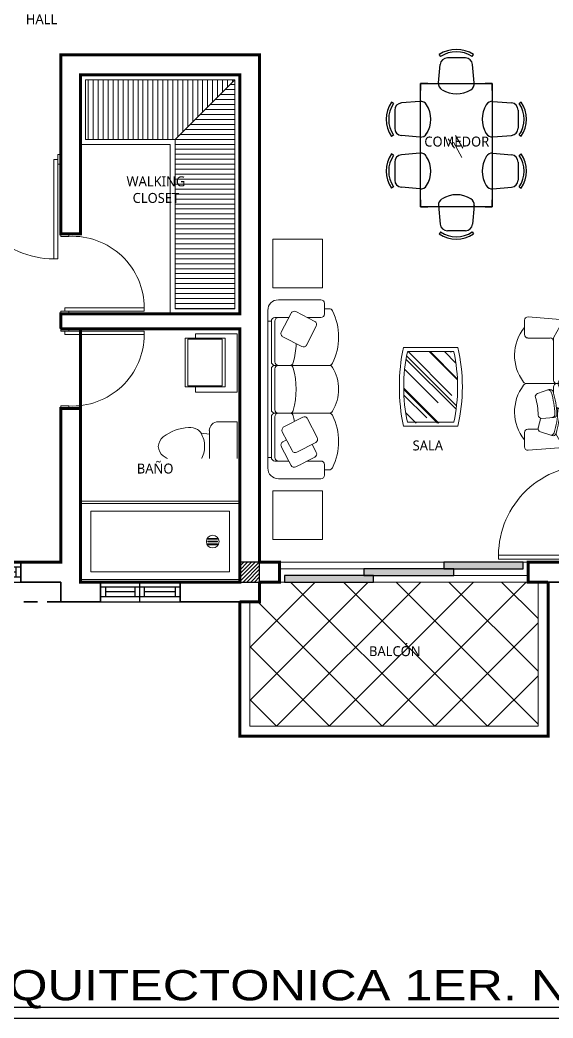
# Model space of a CAD drawing. Header units: feet. Extents: x -417 to 46, y -646 to -218.
# Drawn here: x -104.24 to -98.88, y -443.54 to -433.5 of the extents above; entities that cross this region are included whole.
import ezdxf

# ---------------------------------------------------------------- set-up
doc = ezdxf.new("R2010")
doc.units = ezdxf.units.FT
doc.header["$MEASUREMENT"] = 0
doc.linetypes.add('HIDDEN', pattern=[0.375, 0.25, -0.125])
for name, color, linetype in [('00-PISOS', 30, 'Continuous'), ('AGUASNEGRAS', 4, 'Continuous'), ('columna', 9, 'Continuous'), ('MB3', 8, 'Continuous'), ('PERT-VENT', 2, 'Continuous'), ('RELLENO', 8, 'Continuous'), ('textos', 7, 'Continuous'), ('TEXXT', 8, 'Continuous')]:
    doc.layers.add(name, color=color, linetype=linetype)
for name, color, linetype, lineweight in [('A-WALL', 4, 'Continuous', 25), ('closet', 8, 'Continuous', 5), ('FURN', 2, 'Continuous', 30), ('I-FURN', 2, 'Continuous', 0), ('muebles', 2, 'Continuous', 5), ('muros', 4, 'Continuous', 50), ('P-SANR-FIXT', 2, 'Continuous', 9), ('Piso', 8, 'Continuous', 9), ('puertas', 8, 'Continuous', 9), ('TXT', 2, 'Continuous', 9)]:
    doc.layers.add(name, color=color, linetype=linetype, lineweight=lineweight)
doc.styles.add('ads', font='trebuc.ttf', dxfattribs={"height": 0.14})
doc.styles.add('DAMIAN', font='arial.ttf', dxfattribs={"height": 0.12})

# ---------------------------------------------------------------- blocks, each defined once
blk = doc.blocks.new('bath_sink_6127 - bath_sink_6127-V2-Nivel 1')
at = {"layer": 'I-FURN'}
for p, q in [((0.293, 0.297), (-0.127, 0.297)), ((-0.127, 0.297), (-0.127, -0.29)), ((0.395, 0.244), (-0.005, 0.244)), ((-0.005, 0.244), (-0.005, -0.245)), ((0.025, -0.234), (0.025, 0.233)), ((0.025, 0.233), (0.369, 0.233)), ((0.293, 0.244), (0.293, 0.297)), ((0.369, 0.233), (0.369, -0.234)), ((0.395, -0.245), (0.395, 0.244)), ((0.293, -0.29), (-0.127, -0.29)), ((-0.005, -0.245), (0.395, -0.245)), ((0.369, -0.234), (0.025, -0.234)), ((0.293, -0.29), (0.293, -0.245))]:
    blk.add_line(p, q, dxfattribs=at)
blk = doc.blocks.new('Toilet_-_Tank_-_3D_4840 - 17_ High_ Seat Not Visible-536545-Nivel 1')
at = {"layer": 'P-SANR-FIXT'}
for p, q in [((0.248, 0.489), (-0.248, 0.489)), ((-0.248, 0.489), (-0.248, 0.298)), ((0.248, 0.298), (0.248, 0.489)), ((-0.159, 0.21), (-0.123, 0.21)), ((-0.123, 0.21), (-0.132, 0.127)), ((-0.123, 0.21), (0.123, 0.21)), ((0.132, 0.127), (0.123, 0.21)), ((0.123, 0.21), (0.159, 0.21))]:
    blk.add_line(p, q, dxfattribs=at)
for centre, radius, start, end in [((-0.159, 0.298), 0.0889, 180, 270), ((0.159, 0.298), 0.0889, 270, 360), ((-0.083, 0.041), 0.0995, 119.8981, 151.0596), ((0, -0.104), 0.266, 90.1019, 119.8981), ((0, -0.104), 0.266, 60.1019, 89.8981), ((0.083, 0.041), 0.0995, 28.9404, 60.1019), ((-0.023, 0.008), 0.167, 151.0596, 182.709), ((0.023, 0.008), 0.167, 357.291, 28.9404), ((0.25, 0.021), 0.441, 182.709, 218.5058), ((-0.25, 0.021), 0.441, 321.4942, 357.291), ((0.011, -0.169), 0.136, 218.5058, 265.219), ((-0.011, -0.169), 0.136, 274.781, 321.4942)]:
    blk.add_arc(centre, radius, start, end, dxfattribs=at)
blk = doc.blocks.new('A$C4D292AF4')
at = {"layer": 'puertas'}
for points in [[(0.03, 0.05), (0.07, 0.05), (0.07, 1.05), (0.03, 1.05)], [(0, 0), (0.03, 0), (0.03, 0.1), (0, 0.1)], [(0.97, 0), (1, 0), (1, 0.1), (0.97, 0.1)]]:
    blk.add_lwpolyline(points, close=True, dxfattribs=at)
blk.add_arc((0.068, 0.147), 0.903, 357.0481, 89.8556, dxfattribs=at)
blk = doc.blocks.new('A$C45091238')
for points in [[(0.846, 0.067), (1.753, 0.067), (1.753, 0.133), (0.846, 0.133)], [(1.653, 0.133), (2.45, 0.133), (2.45, 0.2), (1.653, 0.2)], [(0.05, 0), (0.946, 0), (0.946, 0.067), (0.05, 0.067)]]:
    blk.add_hatch(color=256).paths.add_polyline_path(points)
at = {"layer": 'PERT-VENT', "extrusion": (-6.28888e-16, -1.94037e-15, -1)}
for points in [[(-0.846, 0.067), (-1.753, 0.067), (-1.753, 0.133), (-0.846, 0.133)], [(-1.653, 0.133), (-2.45, 0.133), (-2.45, 0.2), (-1.653, 0.2)], [(-0.05, 0), (-0.946, 0), (-0.946, 0.067), (-0.05, 0.067)]]:
    blk.add_lwpolyline(points, close=True, dxfattribs=at)
at = {"layer": 'Piso'}
for p, q in [((0, 0.2), (2.5, 0.2)), ((0, 0), (2.5, 0))]:
    blk.add_line(p, q, dxfattribs=at)
at = {"layer": 'Piso', "extrusion": (-6.28888e-16, -1.94037e-15, -1)}
for p, q in [((0.896, 0.133), (0, 0.133)), ((1.753, 0.067), (2.5, 0.067))]:
    blk.add_line(p, q, dxfattribs=at)
blk = doc.blocks.new('A$C5D053580')
at = {"color": 8}
for p, q in [((0.761, 1.017), (0.69, 1.123)), ((0.855, 1.016), (0.772, 1.159)), ((0.845, 0.914), (0.753, 1.083))]:
    blk.add_line(p, q, dxfattribs=at)
at = {"layer": 'FURN'}
for p, q in [((0.608, 2.04, -0.375), (0.592, 2.062, -0.375)), ((0.884, 2.026, -0.375), (0.683, 2.026, -0.375)), ((0.96, 2.04, -0.375), (0.975, 2.062, -0.375)), ((0.585, 1.746, -0.375), (0.602, 1.952, -0.375)), ((0.983, 1.746, -0.375), (0.965, 1.952, -0.375)), ((0.082, 1.516, -0.375), (0.059, 1.532, -0.375)), ((0.375, 1.54, -0.375), (0.169, 1.522, -0.375)), ((1.192, 1.54, -0.375), (1.398, 1.523, -0.375)), ((1.486, 1.517, -0.375), (1.508, 1.533, -0.375)), ((0.095, 1.441, -0.375), (0.095, 1.24, -0.375)), ((1.472, 1.442, -0.375), (1.472, 1.241, -0.375)), ((0.082, 1.164, -0.375), (0.059, 1.149, -0.375)), ((0.375, 1.141, -0.375), (0.169, 1.159, -0.375)), ((1.192, 1.142, -0.375), (1.398, 1.16, -0.375)), ((1.486, 1.165, -0.375), (1.508, 1.15, -0.375)), ((0.082, 0.937, -0.375), (0.059, 0.953, -0.375)), ((0.375, 0.96, -0.375), (0.169, 0.943, -0.375)), ((1.192, 0.96, -0.375), (1.398, 0.943, -0.375)), ((1.486, 0.937, -0.375), (1.508, 0.953, -0.375)), ((0.095, 0.862, -0.375), (0.095, 0.661, -0.375)), ((1.472, 0.862, -0.375), (1.472, 0.661, -0.375)), ((0.082, 0.585, -0.375), (0.059, 0.57, -0.375)), ((0.375, 0.562, -0.375), (0.169, 0.58, -0.375)), ((1.192, 0.562, -0.375), (1.398, 0.58, -0.375)), ((1.486, 0.585, -0.375), (1.508, 0.57, -0.375)), ((0.585, 0.375, -0.375), (0.602, 0.169, -0.375)), ((0.983, 0.375, -0.375), (0.965, 0.169, -0.375)), ((0.608, 0.082, -0.375), (0.592, 0.059, -0.375)), ((0.884, 0.095, -0.375), (0.683, 0.095, -0.375)), ((0.96, 0.082, -0.375), (0.975, 0.059, -0.375))]:
    blk.add_line(p, q, dxfattribs=at)
at = {"layer": 'FURN', "linetype": 'Continuous'}
for p, q in [((0.384, 1.741, 0.375), (1.184, 1.741, 0.375)), ((0.384, 0.361, 0.375), (0.384, 1.741, 0.375)), ((1.184, 1.741, 0.375), (1.184, 0.361, 0.375)), ((1.184, 0.361, 0.375), (0.384, 0.361, 0.375))]:
    blk.add_line(p, q, dxfattribs=at)
at = {"layer": 'FURN'}
for centre, radius, start, end in [((0.784, 1.782, -0.375), 0.339, 55.6197, 124.3803), ((0.683, 1.945, -0.375), 0.0813, 90, 175.0303), ((0.784, 1.782, -0.375), 0.312, 55.6197, 124.3803), ((0.884, 1.945, -0.375), 0.0813, 4.9697, 90), ((0.665, 1.739, -0.375), 0.0813, 175.0303, 238.407), ((0.902, 1.739, -0.375), 0.0813, 301.593, 4.9697), ((0.784, 1.931, -0.375), 0.307, 238.407, 301.593), ((0.339, 1.34, -0.375), 0.339, 145.6197, 214.3803), ((0.339, 1.34, -0.375), 0.312, 145.6197, 214.3803), ((0.176, 1.441, -0.375), 0.0813, 94.9697, 180), ((0.382, 1.459, -0.375), 0.0813, 31.593, 94.9697), ((0.19, 1.34, -0.375), 0.307, 328.407, 31.593), ((1.378, 1.341, -0.375), 0.307, 148.407, 211.593), ((1.185, 1.46, -0.375), 0.0813, 85.0303, 148.407), ((1.391, 1.442, -0.375), 0.0813, 0, 85.0303), ((1.229, 1.341, -0.375), 0.312, 325.6197, 34.3803), ((1.229, 1.341, -0.375), 0.339, 325.6197, 34.3803), ((0.176, 1.24, -0.375), 0.0813, 180, 265.0303), ((1.391, 1.241, -0.375), 0.0813, 274.9697, 0), ((0.382, 1.222, -0.375), 0.0813, 265.0303, 328.407), ((1.185, 1.223, -0.375), 0.0813, 211.593, 274.9697), ((0.339, 0.761, -0.375), 0.339, 145.6197, 214.3803), ((0.339, 0.761, -0.375), 0.312, 145.6197, 214.3803), ((0.176, 0.862, -0.375), 0.0813, 94.9697, 180), ((0.382, 0.88, -0.375), 0.0813, 31.593, 94.9697), ((0.19, 0.761, -0.375), 0.307, 328.407, 31.593), ((1.378, 0.761, -0.375), 0.307, 148.407, 211.593), ((1.185, 0.88, -0.375), 0.0813, 85.0303, 148.407), ((1.391, 0.862, -0.375), 0.0813, 0, 85.0303), ((1.229, 0.761, -0.375), 0.312, 325.6197, 34.3803), ((1.229, 0.761, -0.375), 0.339, 325.6197, 34.3803), ((0.176, 0.661, -0.375), 0.0813, 180, 265.0303), ((0.382, 0.643, -0.375), 0.0813, 265.0303, 328.407), ((1.185, 0.643, -0.375), 0.0813, 211.593, 274.9697), ((1.391, 0.661, -0.375), 0.0813, 274.9697, 0), ((0.665, 0.382, -0.375), 0.0813, 121.593, 184.9697), ((0.784, 0.19, -0.375), 0.307, 58.407, 121.593), ((0.902, 0.382, -0.375), 0.0813, 355.0303, 58.407), ((0.683, 0.176, -0.375), 0.0813, 184.9697, 270), ((0.884, 0.176, -0.375), 0.0813, 270, 355.0303), ((0.784, 0.339, -0.375), 0.339, 235.6197, 304.3803), ((0.784, 0.339, -0.375), 0.312, 235.6197, 304.3803)]:
    blk.add_arc(centre, radius, start, end, dxfattribs=at)
at = {"layer": 'FURN', "linetype": 'Continuous'}
for points in [[(0.384, 1.741, -0.375), (0.384, 1.741, 0.375), (0.384, 1.661, 0.375), (0.384, 1.701, -0.375)], [(0.464, 1.741, 0.375), (0.424, 1.741, -0.375), (0.384, 1.741, -0.375), (0.384, 1.741, 0.375)], [(1.184, 0.361, 0.425), (0.384, 0.361, 0.425), (0.384, 1.741, 0.425), (1.184, 1.741, 0.425)], [(1.104, 1.741, 0.375), (1.144, 1.741, -0.375), (1.184, 1.741, -0.375), (1.184, 1.741, 0.375)], [(1.184, 1.741, -0.375), (1.184, 1.741, 0.375), (1.184, 1.661, 0.375), (1.184, 1.701, -0.375)], [(0.384, 0.361, -0.375), (0.384, 0.361, 0.375), (0.384, 0.441, 0.375), (0.384, 0.401, -0.375)], [(0.464, 0.361, 0.375), (0.424, 0.361, -0.375), (0.384, 0.361, -0.375), (0.384, 0.361, 0.375)], [(1.104, 0.361, 0.375), (1.144, 0.361, -0.375), (1.184, 0.361, -0.375), (1.184, 0.361, 0.375)], [(1.184, 0.361, -0.375), (1.184, 0.361, 0.375), (1.184, 0.441, 0.375), (1.184, 0.401, -0.375)]]:
    blk.add_3dface(points, dxfattribs=at)
blk = doc.blocks.new('A$C4CC40D8E')
at = {"layer": 'muebles'}
for p, q in [((0.15, 2.525, 0.013), (0.75, 2.525, 0.013)), ((0.8, 2.325, 0.013), (0.8, 2.475, 0.013)), ((0.8, 2.4, 0.013), (0.868, 2.4, 0.013)), ((0, 0.15, 0.013), (0, 2.375, 0.013)), ((0.1, 2.275, 0.013), (0.297, 2.275, 0.013)), ((0.191, 2.07, 0.013), (0.329, 2.337, 0.013)), ((0.396, 2.358, 0.013), (0.663, 2.221, 0.013)), ((0.557, 2.275, 0.013), (0.75, 2.275, 0.013)), ((0.05, 2.225, 0.013), (0, 2.225, 0.013)), ((0.05, 1.65, 0.013), (0.05, 2.225, 0.013)), ((0.1, 1.65, 0.013), (0.1, 2.225, 0.013)), ((0.684, 2.153, 0.013), (0.625, 2.039, 0.013)), ((0.264, 1.976, 0.013), (0.213, 2.003, 0.013)), ((0.05, 0.975, 0.013), (0.05, 1.55, 0.013)), ((0.1, 1.6, 0.013), (0.869, 1.6, 0.013)), ((0.1, 0.975, 0.013), (0.1, 1.55, 0.013)), ((0.05, 0.3, 0.013), (0.05, 0.875, 0.013)), ((0.1, 0.925, 0.013), (0.869, 0.925, 0.013)), ((0.1, 0.3, 0.013), (0.1, 0.875, 0.013)), ((0.05, 0.3, 0.013), (0, 0.3, 0.013)), ((0.1, 0.25, 0.013), (0.297, 0.25, 0.013)), ((0.557, 0.25, 0.013), (0.75, 0.25, 0.013)), ((0.8, 0.05, 0.013), (0.8, 0.2, 0.013)), ((0.8, 0.125, 0.013), (0.868, 0.125, 0.013)), ((0.15, 0, 0.013), (0.75, 0, 0.013))]:
    blk.add_line(p, q, dxfattribs=at)
at = {"layer": 'muebles', "elevation": 0.013}
for points in [[(0.698, 1.945), (0.56, 1.678, -0.414214), (0.493, 1.657), (0.226, 1.794, -0.414214), (0.205, 1.861), (0.342, 2.128, -0.414214), (0.41, 2.15), (0.676, 2.012, -0.414214)], [(0.684, 0.372), (0.547, 0.638, 0.414214), (0.48, 0.66), (0.213, 0.522, 0.414214), (0.191, 0.455), (0.329, 0.188, 0.414214), (0.396, 0.167), (0.663, 0.304, 0.414214)]]:
    blk.add_lwpolyline(points, format="xyb", close=True, dxfattribs=at)
at = {"layer": 'muebles'}
for centre, radius, start, end in [((0.15, 2.375, 0.013), 0.15, 90, 180), ((0.75, 2.475, 0.013), 0.05, 360, 90), ((0.868, 2.35, 0.013), 0.05, 23.8847, 90), ((0.1, 2.225, 0.013), 0.05, 90, 180), ((0.15, 2.225, 0.013), 0.05, 90, 180), ((0.373, 2.314, 0.013), 0.05, 62.7398, 152.7398), ((0.75, 2.325, 0.013), 0.05, 270, 360), ((0.162, 2, 0.013), 0.838, 333.776, 26.224), ((0.64, 2.176, 0.013), 0.05, 332.7398, 62.7398), ((0.236, 2.047, 0.013), 0.05, 152.7398, 242.7398), ((-0.718, 1.937, 0.013), 1.118, 344.5029, 348.573), ((0.1, 1.65, 0.013), 0.05, 180, 270), ((0.1, 1.55, 0.013), 0.05, 90, 180), ((0.15, 1.65, 0.013), 0.05, 180, 270), ((0.15, 1.55, 0.013), 0.05, 90, 180), ((0.311, 1.65, 0.013), 0.05, 270, 347.1604), ((0.311, 1.55, 0.013), 0.05, 12.8396, 90), ((-0.718, 1.262, 0.013), 1.118, 344.5029, 15.4971), ((0.868, 1.65, 0.013), 0.05, 270, 336.1153), ((0.869, 1.55, 0.013), 0.05, 25.9445, 90), ((0.399, 1.262, 0.013), 0.601, 329.0457, 30.9543), ((0.1, 0.975, 0.013), 0.05, 180, 270), ((0.1, 0.875, 0.013), 0.05, 90, 180), ((0.15, 0.975, 0.013), 0.05, 180, 270), ((0.15, 0.875, 0.013), 0.05, 90, 180), ((0.311, 0.975, 0.013), 0.05, 270, 347.1604), ((0.311, 0.875, 0.013), 0.05, 12.8396, 90), ((-0.718, 0.587, 0.013), 1.118, 1.5948, 15.4971), ((0.868, 0.875, 0.013), 0.05, 23.8847, 90), ((0.869, 0.975, 0.013), 0.05, 270, 334.0555), ((0.162, 0.525, 0.013), 0.838, 333.776, 26.224), ((0.1, 0.3, 0.013), 0.05, 180, 270), ((0.15, 0.3, 0.013), 0.05, 180, 270), ((0.15, 0.15, 0.013), 0.15, 180, 270), ((0.75, 0.2, 0.013), 0.05, 0, 90), ((0.868, 0.175, 0.013), 0.05, 270, 336.1153), ((0.75, 0.05, 0.013), 0.05, 270, 0)]:
    blk.add_arc(centre, radius, start, end, dxfattribs=at)
blk = doc.blocks.new('A$C6E953964')
at = {"layer": 'muebles'}
for p, q in [((1.358, 1.876), (1.206, 1.724)), ((1.432, 1.873), (1.859, 1.37)), ((1.316, 1.543), (1.206, 1.653)), ((1.527, 1.466), (1.366, 1.546)), ((1.239, 1.39), (1.356, 1.253)), ((1.666, 1.438), (1.552, 1.404)), ((1.751, 1.39), (1.716, 1.426)), ((1.859, 1.37), (1.763, 1.37)), ((1.252, 0.639), (0.704, 1.187)), ((1.008, 1.008), (0.928, 1.169)), ((1.279, 1.121), (1.282, 1.118)), ((1.85, 1.167), (1.323, 0.639)), ((1.091, 0.994), (1.029, 0.932)), ((0.519, 0.422), (0.959, 0.862)), ((0.015, 0.533), (0.167, 0.686)), ((0.475, 0.449), (0.238, 0.686)), ((0.018, 0.459), (0.521, 0.032)), ((0.724, 0.041), (1.252, 0.568)), ((0.453, 0.225), (0.506, 0.401)), ((0.501, 0.14), (0.465, 0.175)), ((0.521, 0.032), (0.521, 0.128))]:
    blk.add_line(p, q, dxfattribs=at)
for centre, radius, start, end in [((1.346, 1.144), 0.659, 95.5762, 172.3053), ((1.393, 1.841), 0.05, 40.2921, 135), ((1.241, 1.689), 0.05, 135, 225), ((0.355, 2.044), 1.078, 323.4757, 331.2045), ((1.343, 1.501), 0.05, 63.7448, 151.2045), ((0.429, 2.18), 1.078, 298.7955, 313.14), ((0.711, 1.797), 1.001, 289.1764, 337.4282), ((0.992, 1.521), 0.758, 279.5275, 348.5153), ((1.201, 1.357), 0.05, 40.5997, 133.14), ((0.355, 2.044), 1.328, 317.1583, 331.5028), ((0.355, 2.044), 1.358, 317.2097, 331.5542), ((1.478, 1.435), 0.05, 331.5028, 63.7448), ((1.505, 1.421), 0.05, 331.5542, 63.7448), ((1.68, 1.39), 0.05, 45, 153.7448), ((1.686, 1.385), 0.05, 343.3506, 45), ((1.716, 1.355), 0.05, 345.2193, 45), ((1.744, 1.273), 0.15, 315, 40.2921), ((0.747, 0.545), 0.659, 97.6947, 174.4238), ((0.67, 1.15), 0.05, 45, 103.6093), ((0.741, 1.221), 0.05, 166.3907, 225), ((0.973, 1.192), 0.05, 118.7955, 206.2552), ((0.429, 2.18), 1.328, 298.4972, 312.8417), ((1.054, 1.459), 0.72, 277.3329, 350.6734), ((1.299, 1.243), 0.05, 312.8417, 40.5997), ((1.318, 1.22), 0.05, 312.7903, 40.5997), ((0.429, 2.18), 1.358, 298.4458, 312.7903), ((1.315, 1.156), 0.05, 229.4003, 317.2097), ((1.292, 1.175), 0.05, 262.286, 317.1583), ((1.039, 1.057), 0.05, 206.2552, 298.4972), ((1.053, 1.03), 0.05, 206.2552, 298.4458), ((1.065, 0.897), 0.05, 135, 225), ((0.094, 1.18), 1.001, 292.5718, 340.8236), ((0.37, 0.899), 0.758, 281.4847, 350.4725), ((0.994, 0.826), 0.05, 45, 135), ((0.202, 0.65), 0.05, 45, 135), ((0.432, 0.837), 0.72, 279.3266, 352.6671), ((1.217, 0.604), 0.05, 315, 45), ((1.287, 0.674), 0.05, 225, 315), ((0.05, 0.498), 0.05, 135, 229.7079), ((0.51, 0.484), 0.05, 225, 315), ((0.554, 0.387), 0.05, 135, 163.0552), ((0.501, 0.211), 0.05, 116.2552, 225), ((0.507, 0.205), 0.05, 225, 286.6494), ((0.536, 0.175), 0.05, 225, 284.7807), ((0.618, 0.147), 0.15, 229.7079, 315)]:
    blk.add_arc(centre, radius, start, end, dxfattribs=at)
blk = doc.blocks.new('A$C00990124')
at = {"layer": 'RELLENO', "ltscale": 0.4}
h = blk.add_hatch(dxfattribs=at)
h.set_pattern_fill('AR-RROOF', color=256, scale=0.008831, angle=585, style=0)
h.set_pattern_definition([(315, (-222.8446, 143.9424), (0.19032512, -0.50753365), [3.3645046, -0.4486006, 1.1215015, -0.2243003]), (315, (-222.71296, 143.65215), (-0.36954794, -0.0523394), [0.6729009, -0.0740191, 1.3458018, -0.1682252]), (315, (-222.90011, 143.72828), (0.71847733, -0.93100705), [1.79440245, -0.3140204, 0.8972012, -0.2243003])])
h.paths.add_polyline_path([(0.548, 0.748), (0.08, 0.748, 0.101119), (0.08, 0.028), (0.548, 0.028, 0.101119)])
at = {"layer": 'muebles'}
for p, q in [((0.08, 0.748, 449.107), (0.548, 0.748, 449.107)), ((0.548, 0.038, 449.107), (0.08, 0.038, 449.107))]:
    blk.add_line(p, q, dxfattribs=at)
at = {"layer": 'muebles', "elevation": 449.107}
blk.add_lwpolyline([(0.04, 0.791), (0.587, 0.791, -0.117641), (0.587, 0), (0.04, 0, -0.100473), (0.04, 0.791)], format="xyb", close=True, dxfattribs=at)
at = {"layer": 'muebles'}
for centre, start, end in [((1.791, 0.393, 449.107), 168.2811, 191.7189), ((-1.162, 0.393, 449.107), 348.2811, 11.7189)]:
    blk.add_arc(centre, 1.747, start, end, dxfattribs=at)
blk = doc.blocks.new('A$C24CF40E6')
at = {"layer": 'P-SANR-FIXT', "extrusion": (-2.36783e-12, 8.94772e-16, -1)}
for p, q in [((0, 0.814), (1.6, 0.814)), ((1.6, 0.814), (1.6, 0.789)), ((1.6, 0.789), (0, 0.789)), ((0.102, 0.713), (1.498, 0.713)), ((1.498, 0.713), (1.498, 0.102)), ((1.6, 0.025), (1.6, 0.789)), ((1.283, 0.439), (1.373, 0.439)), ((1.373, 0.43), (1.283, 0.43)), ((1.283, 0.412), (1.373, 0.412)), ((1.373, 0.403), (1.283, 0.403)), ((1.283, 0.384), (1.373, 0.384)), ((1.373, 0.375), (1.283, 0.375)), ((1.498, 0.102), (0.102, 0.102))]:
    blk.add_line(p, q, dxfattribs=at)
at = {"layer": 'P-SANR-FIXT', "extrusion": (2.36783e-12, 8.94772e-16, -1)}
for p, q in [((0, 0.814), (0, 0.789)), ((0, 0.025), (0, 0.789)), ((0.102, 0.713), (0.102, 0.102))]:
    blk.add_line(p, q, dxfattribs=at)
at = {"layer": 'P-SANR-FIXT', "extrusion": (-2.36783e-12, -8.94772e-16, -1)}
for p, q in [((1.6, 0.025), (0, 0.025)), ((0, 0), (1.6, 0)), ((1.6, 0), (1.6, 0.025))]:
    blk.add_line(p, q, dxfattribs=at)
at = {"layer": 'P-SANR-FIXT', "extrusion": (2.36783e-12, -8.94772e-16, -1)}
blk.add_line((0, 0), (0, 0.025), dxfattribs=at)
at = {"layer": 'P-SANR-FIXT', "extrusion": (-2.36783e-12, 8.94772e-16, -1)}
for centre, radius, start, end in [((-1.328, 0.407), 0.0635, 0, 180), ((-1.328, 0.407), 0.0635, 0, 180), ((-1.328, 0.407), 0.0635, 180, 0), ((-1.328, 0.407), 0.0635, 180, 0), ((-1.283, 0.434), 0.00444, 270, 90), ((-1.283, 0.407), 0.00444, 270, 90), ((-1.373, 0.434), 0.00444, 90, 270), ((-1.373, 0.407), 0.00444, 90, 270), ((-1.283, 0.38), 0.00444, 270, 90), ((-1.373, 0.38), 0.00444, 90, 270)]:
    blk.add_arc(centre, radius, start, end, dxfattribs=at)
blk = doc.blocks.new('A$C18ED6237')
at = {"layer": 'PERT-VENT', "extrusion": (-2.36783e-12, 8.94772e-16, -1)}
for p, q in [((1.2, 0.2), (0, 0.2)), ((1.2, 0.15), (0, 0.15)), ((0.054, 0.05), (0.054, 0.15)), ((0.553, 0.15), (0.553, 0.05)), ((0.6, 0.2), (0.6, 0)), ((0.647, 0.15), (0.647, 0.05)), ((1.2, 0.05), (0, 0.05)), ((0.553, 0.1), (0.054, 0.1)), ((1.153, 0.1), (0.647, 0.1)), ((0, 0), (1.2, 0))]:
    blk.add_line(p, q, dxfattribs=at)
at = {"layer": 'PERT-VENT'}
blk.add_line((1.153, 0.05), (1.153, 0.15), dxfattribs=at)
blk = doc.blocks.new('A$C63475A66')
at = {"layer": 'PERT-VENT', "extrusion": (-2.36783e-12, 8.94772e-16, -1)}
for p, q in [((0.8, 0.2), (0, 0.2)), ((0.8, 0.15), (0, 0.15)), ((0.054, 0.05), (0.054, 0.15)), ((0.344, 0.15), (0.344, 0.05)), ((0.391, 0.2), (0.391, 0)), ((0.438, 0.15), (0.438, 0.05)), ((0.8, 0.05), (0, 0.05)), ((0, 0), (0.8, 0)), ((0.344, 0.1), (0.054, 0.1)), ((0.753, 0.1), (0.438, 0.1))]:
    blk.add_line(p, q, dxfattribs=at)
at = {"layer": 'PERT-VENT'}
blk.add_line((0.753, 0.05), (0.753, 0.15), dxfattribs=at)
blk = doc.blocks.new('A$C260D6B89')
at = {"layer": 'Piso'}
h = blk.add_hatch(dxfattribs=at)
h.set_pattern_fill('ANSI31', color=256, scale=0.4, angle=45, style=0)
h.set_pattern_definition([(90, (2.35, 5.9), (-0.05, 7e-18), [])])
h.paths.add_polyline_path([(4.35, 6), (5.25, 6), (5.85, 6.6), (4.35, 6.6)])
h = blk.add_hatch(dxfattribs=at)
h.set_pattern_fill('ANSI31', color=256, scale=0.4, angle=315, style=0)
h.set_pattern_definition([(0, (5.25, 4.2958), (2e-17, 0.05), [])])
h.paths.add_polyline_path([(5.25, 6), (5.85, 6.6), (5.85, 4.296), (5.25, 4.296)])
h = blk.add_hatch(dxfattribs=at)
h.set_pattern_fill('NET', color=256, scale=3, angle=45, style=0)
h.set_pattern_definition([(45, (6, 0.1), (-0.265165, 0.265165), []), (135, (6, 0.1), (-0.265165, -0.265165), [])])
h.paths.add_polyline_path([(6, 0.1), (6, 1.35), (6.1, 1.35), (6.1, 1.55), (8.9, 1.55), (8.9, 0.1)])
at = {"layer": 'A-WALL', "lineweight": 35, "extrusion": (-2.36783e-12, 8.94772e-16, -1)}
for p, q in [((6.1, 6.85), (4.1, 6.85)), ((4.1, 6.85), (4.1, 5.049)), ((6.1, 1.75), (6.1, 6.85)), ((4.3, 6.65), (5.9, 6.65)), ((4.3, 5.049), (4.3, 6.65)), ((5.9, 6.65), (5.9, 4.246)), ((4.3, 5.049), (4.1, 5.049)), ((4.1, 4.246), (4.1, 4.096)), ((5.9, 4.246), (4.1, 4.246)), ((4.1, 4.096), (5.9, 4.096)), ((5.9, 4.096), (5.9, 1.55)), ((4.3, 3.296), (4.1, 3.296)), ((4.1, 3.296), (4.1, 1.75)), ((4.3, 1.55), (4.3, 3.296)), ((4.1, 1.75), (3.7, 1.75)), ((3.7, 1.75), (3.7, 1.55)), ((3.7, 1.75), (3.7, 1.55)), ((6.3, 1.75), (6.1, 1.75)), ((8.8, 1.75), (8.8, 1.55)), ((9.6, 1.75), (8.8, 1.75)), ((4.1, 1.55), (3.7, 1.55)), ((4.1, 1.55), (4.1, 1.35)), ((4.3, 1.55), (4.5, 1.55)), ((5.3, 1.55), (5.9, 1.55)), ((6.1, 1.35), (6.1, 1.55)), ((6.3, 1.55), (6.1, 1.55)), ((8.8, 1.55), (9.4, 1.55)), ((4.1, 1.35), (4.5, 1.35)), ((5.3, 1.35), (6.1, 1.35))]:
    blk.add_line(p, q, dxfattribs=at)
at = {"layer": 'A-WALL', "lineweight": 35}
for p, q in [((6.3, 1.75), (6.3, 1.55)), ((4.5, 1.55), (4.5, 1.35)), ((5.3, 1.55), (5.3, 1.35))]:
    blk.add_line(p, q, dxfattribs=at)
at = {"layer": 'AGUASNEGRAS', "extrusion": (-2.36783e-12, 8.94772e-16, -1)}
blk.add_line((8.8, 1.75), (8.8, 1.55), dxfattribs=at)
at = {"layer": 'closet', "extrusion": (-2.36783e-12, 8.94772e-16, -1)}
for p, q in [((4.3, 5.95), (5.2, 5.95)), ((5.2, 5.95), (5.2, 4.246))]:
    blk.add_line(p, q, dxfattribs=at)
at = {"layer": 'closet'}
blk.add_line((4.3, 3.296), (4.3, 4.096), dxfattribs=at)
at = {"layer": 'MB3', "linetype": 'HIDDEN', "lineweight": 35, "ltscale": 0.54}
blk.add_line((4.1, 1.35), (-0.2, 1.35), dxfattribs=at)
at = {"layer": 'muebles', "elevation": 449.121}
for points in [[(6.731, 4.508), (6.232, 4.508), (6.232, 4.998), (6.731, 4.998)], [(6.731, 2.467), (6.232, 2.467), (6.232, 1.977), (6.731, 1.977)]]:
    blk.add_lwpolyline(points, close=True, dxfattribs=at)
at = {"layer": 'P-SANR-FIXT'}
for p, q in [((8.9, 1.55), (8.9, 0.1)), ((9, 1.55), (9, 0)), ((5.9, 1.35), (5.9, 0)), ((6, 1.35), (6, 0.1)), ((6, 0.1), (8.9, 0.1)), ((5.9, 0), (9, 0))]:
    blk.add_line(p, q, dxfattribs=at)
at = {"layer": 'Piso'}
for points in [[(4.35, 6), (5.25, 6), (5.85, 6.6), (4.35, 6.6)], [(5.25, 6), (5.85, 6.6), (5.85, 4.296), (5.25, 4.296)]]:
    blk.add_lwpolyline(points, close=True, dxfattribs=at)
for name, p in [('A$C24CF40E6', (4.3, 1.55)), ('A$C18ED6237', (2.5, 1.55)), ('A$C63475A66', (4.5, 1.35))]:
    blk.add_blockref(name, p)
at = {"layer": 'FURN'}
blk.add_blockref('A$C00990124', (7.505, 3.118), dxfattribs=at)
at = {"layer": 'I-FURN', "extrusion": (-2.36783e-12, 8.94772e-16, -1), "xscale": -1, "rotation": 180}
blk.add_blockref('bath_sink_6127 - bath_sink_6127-V2-Nivel 1', (-5.747, 3.756), dxfattribs=at)
at = {"layer": 'muebles', "extrusion": (0.001083, -0.002614, 0.999996), "xscale": -0.670388400000006, "yscale": 0.6703883999999893, "zscale": 0.6703884000000084, "rotation": 135.000162156856}
blk.add_blockref('A$C6E953964', (9.009, 4.441, 0.001), dxfattribs=at)
at = {"layer": 'P-SANR-FIXT', "extrusion": (-2.36783e-12, 8.94772e-16, -1), "xscale": -1, "rotation": 90}
blk.add_blockref('Toilet_-_Tank_-_3D_4840 - 17_ High_ Seat Not Visible-536545-Nivel 1', (-5.385, 2.913), dxfattribs=at)
at = {"layer": 'Piso'}
blk.add_blockref('A$C45091238', (6.3, 1.55), dxfattribs=at)
at = {"layer": 'puertas', "extrusion": (-2.36783e-12, 8.94772e-16, -1), "xscale": -1}
for p, rotation in [((-4.1, 5.849), 179.9999999999967), ((-9.552, 1.75), 270)]:
    blk.add_blockref('A$C4D292AF4', p, dxfattribs=dict(at, rotation=rotation))
at = {"layer": 'puertas', "extrusion": (-2.36783e-12, 8.94772e-16, -1)}
for p, xscale, yscale, zscale, rotation in [((-4.1, 4.249), 0.8000000000000114, 0.8000000000000114, 0.8000000000000114, 90), ((-4.1, 4.096), -0.8000000000000114, 0.7999999999999972, 0.7999999999999995, 90.00000000000199)]:
    blk.add_blockref('A$C4D292AF4', p, dxfattribs=dict(at, xscale=xscale, yscale=yscale, zscale=zscale, rotation=rotation))
at = {"layer": 'TXT', "char_height": 0.1, "width": 2.838, "attachment_point": 2, "style": 'ads', "bg_fill": 2}
for s, insert in [('HALL', (3.907, 7.258)), ('COMEDOR', (8.082, 6.028, -0.337))]:
    blk.add_mtext(s, dxfattribs=dict(at, insert=insert))
at = {"layer": 'TXT', "char_height": 0.1, "width": 2.838, "attachment_point": 2, "style": 'ads'}
for s, insert in [('WALKING\\PCLOSET', (5.057, 5.628)), ('SALA', (7.791, 2.973)), ('BALCÓN', (7.459, 0.905))]:
    blk.add_mtext(s, dxfattribs=dict(at, insert=insert))
at = {"ltscale": 0.3, "xscale": 0.9000000000000057, "yscale": 0.9000000000000057, "zscale": 0.9000000000000057}
blk.add_blockref('A$C5D053580', (7.373, 4.996), dxfattribs=at)
at = {"layer": 'TXT', "insert": (5.049, 2.741), "char_height": 0.1, "width": 2.838, "attachment_point": 2, "style": 'ads', "bg_fill": 2}
blk.add_mtext('BAÑO', dxfattribs=at)
at = {"layer": 'muebles', "xscale": -0.7122876750000273, "yscale": 0.7122876750000273, "zscale": 0.712287675000016, "rotation": 180}
blk.add_blockref('A$C4CC40D8E', (6.182, 4.387, -0.009), dxfattribs=at)
blk = doc.blocks.new('A$C012446DC')
at = {"layer": 'Piso'}
h = blk.add_hatch(dxfattribs=at)
h.set_pattern_fill('ANSI31', color=256, scale=0.008571, angle=180)
h.set_pattern_definition([(225, (206536.064322, 1154820.960068), (0.0192434059784, -0.0192434059784), [])])
h.paths.add_polyline_path([(0, 0), (0.2, 0), (0.2, 0.2), (0, 0.2)])
at = {"layer": 'columna'}
blk.add_lwpolyline([(0.2, 0.2), (0, 0.2), (0, 0), (0.2, 0)], close=True, dxfattribs=at)
blk = doc.blocks.new('A$C791B5281')
at = {"layer": 'muros', "lineweight": 35}
blk.add_line((4.9, 10.3, 1.239), (5.1, 10.3, 1.239), dxfattribs=at)
for p in [(1.5, 10.1, 1.239), (4.9, 10.1, 1.239), (8.3, 10.1, 1.239), (0, 0, 1.239), (3.5, 0, 1.239), (6.3, 0, 1.239), (9.8, 0, 1.239)]:
    blk.add_blockref('A$C012446DC', p)

msp = doc.modelspace()

# ---------------------------------------------------------------- linework, layer by layer
at = {"layer": 'TEXXT', "color": 4}
msp.add_line((-107.2265, -443.4279), (-94.2825, -443.4279), dxfattribs=at)
at = {"layer": 'TEXXT', "color": 3}
msp.add_line((-107.2265, -443.537), (-94.1588, -443.537), dxfattribs=at)

# ---------------------------------------------------------------- block references
at = {"layer": 'Piso'}
msp.add_blockref('A$C260D6B89', (-107.927, -440.7042), dxfattribs=at)

# ---------------------------------------------------------------- texts
at = {"layer": 'textos', "color": 7, "style": 'DAMIAN', "width": 1.2}
msp.add_text('PLANTA ARQUITECTONICA 1ER. NIVEL, BLOQUE B', height=0.303465, dxfattribs=at).set_placement((-107.182, -443.3589))

# ---------------------------------------------------------------- next in the draw order: linework, layer by layer
at = {"layer": '00-PISOS', "const_width": 0.03}
for points in [[(-105.777, -433.4542), (-104.927, -433.4542), (-104.927, -433.6042), (-105.627, -433.6042), (-105.627, -434.8546), (-104.827, -434.8546), (-104.827, -435.0546), (-107.727, -435.0546), (-107.727, -438.9542), (-103.827, -438.9542), (-103.827, -437.4084), (-103.627, -437.4084)], [(-103.827, -436.6084), (-103.827, -436.4584), (-102.027, -436.4584), (-102.027, -434.0542), (-103.627, -434.0542), (-103.627, -435.6554), (-103.827, -435.6554), (-103.827, -433.8542), (-101.827, -433.8542), (-101.827, -438.9542), (-101.627, -438.9542), (-101.627, -439.1542), (-101.827, -439.1542)], [(-103.627, -436.6084), (-103.827, -436.6084)], [(-98.927, -439.1542), (-99.127, -439.1542), (-99.127, -438.9542), (-98.327, -438.9542)], [(-101.827, -439.1542), (-101.827, -439.3542), (-102.027, -439.3542)], [(-102.027, -439.3542), (-102.027, -440.7042), (-98.927, -440.7042), (-98.927, -439.1542)]]:
    msp.add_lwpolyline(points, dxfattribs=at)
msp.add_lwpolyline([(-103.627, -437.4084), (-103.627, -439.1542), (-102.027, -439.1542), (-102.027, -436.6084), (-103.627, -436.6084)], close=True, dxfattribs=at)

# ---------------------------------------------------------------- next in the draw order: block references
msp.add_blockref('A$C791B5281', (-102.027, -439.1542, -1.2387))

doc.saveas('drawing.dxf')
